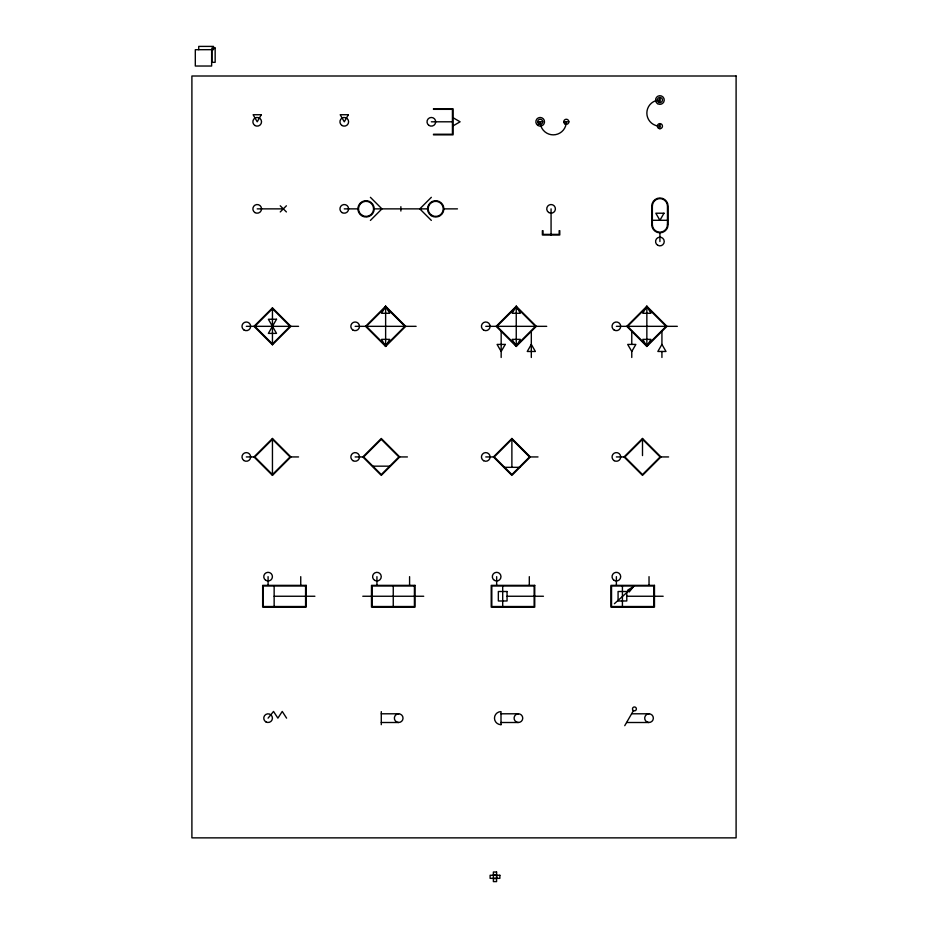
<?xml version="1.0" encoding="UTF-8"?>
<svg xmlns="http://www.w3.org/2000/svg" width="928" height="928" viewBox="0 0 928 928"><rect width="100%" height="100%" fill="white"/><g stroke="black" fill="none" stroke-linecap="round" stroke-linejoin="round"><path stroke-width="1.39" d="M385.63 306.228L381.559 313.293L389.714 313.293L385.63 306.228L365.539 326.331L385.63 346.434L405.733 326.331L385.63 306.228L385.63 346.434L389.714 339.358L381.559 339.358L385.63 346.434M516.246 306.228L512.163 313.293L520.33 313.293L516.246 306.228L496.144 326.331L516.246 346.434L536.349 326.331L516.246 306.228L516.246 346.434L520.33 339.358L512.163 339.358L516.246 346.434M646.851 306.228L642.768 313.293L650.934 313.293L646.851 306.228L626.748 326.331L646.851 346.434L666.954 326.331L646.851 306.228L646.851 346.434L642.768 339.358L650.934 339.358L646.851 346.434M631.771 351.48L635.854 344.416L627.688 344.416L631.771 351.48L631.771 357.477M661.931 344.416L657.848 351.48L666.002 351.48L661.931 344.416L661.931 331.354M624.741 725.684L633.453 710.604A1.96 1.96 0 0 1 633.453 707.217A1.96 1.96 0 0 1 636.388 708.911A1.96 1.96 0 0 1 633.453 710.604M633.615 586.438L629.219 591.96L627.664 590.231L633.615 586.438L614.417 603.699M268.088 718.144L273.528 711.44L277.89 718.144L282.24 711.44L286.59 718.144M280.244 211.944L286.404 205.784M272.449 307.852L253.97 326.331L272.449 344.798L290.916 326.331L272.449 307.852L272.449 344.798M370.4 220.412L381.942 208.87L370.4 197.316M431.346 197.316L419.804 208.87L431.346 220.412M246.326 456.936L253.97 456.936L272.449 438.468L290.916 456.936L298.561 456.936M253.97 456.936L272.449 475.403L290.916 456.936M355.157 456.936L362.813 456.936L381.28 438.468L399.748 456.936L407.404 456.936M399.748 456.936L381.28 475.403L362.813 456.936M485.773 456.936L493.418 456.936L511.885 438.468L530.364 456.936L538.008 456.936M530.364 456.936L511.885 475.403L493.418 456.936M616.378 456.936L624.022 456.936L642.501 438.468L660.968 456.936L668.612 456.936M660.968 456.936L642.501 475.403L624.022 456.936M453.05 125.872L460.114 121.8L453.05 117.717M433.457 108.738L453.05 108.738L453.05 134.85L433.457 134.85M433.457 109.342L452.435 109.342L452.435 134.247L433.457 134.247M431.346 121.8L452.435 121.8M537.637 121.8L542.741 121.8M563.76 121.8L568.864 121.8M257.207 208.87L283.33 208.87M344.276 208.87L357.883 208.87M374.204 208.87A8.166 8.166 0 0 1 361.966 215.934A8.166 8.166 0 0 1 361.966 201.794A8.166 8.166 0 0 1 374.204 208.87L427.541 208.87M443.862 208.87L457.469 208.87M652.361 220.296L667.464 220.296M246.326 326.331L298.561 326.331M355.157 326.331L416.115 326.331M485.773 326.331L546.72 326.331M616.378 326.331L677.324 326.331M372.905 466.169L389.656 466.169M503.811 467.329L519.97 467.329M274.143 596.252L314.894 596.252M362.778 596.252L423.725 596.252M507.059 596.252L543.448 596.252M626.783 596.252L663.172 596.252M381.28 713.794L398.692 713.794M501.004 713.794L518.416 713.794M631.608 713.794L649.032 713.794M381.28 722.506L398.692 722.506M501.004 722.506L518.416 722.506M626.586 722.506L649.032 722.506M493.383 875.069L496.584 875.069M493.383 878.538L496.584 878.538M280.244 205.784L286.404 211.944M661.931 351.48L661.931 357.477M659.912 97.475L659.912 102.579M659.912 123.598L659.912 128.702M659.912 232.812A8.166 8.166 0 0 1 651.746 224.646L651.746 206.144A8.166 8.166 0 0 1 659.912 197.977A8.166 8.166 0 0 1 668.079 206.144L668.079 224.646A8.166 8.166 0 0 1 659.912 232.812L659.912 241.512M649.032 576.659L649.032 585.359M642.501 438.468L642.501 455.59M631.771 331.354L631.771 344.416M622.421 585.974L622.421 606.518M616.378 576.659L616.378 585.359M559.781 230.631L559.781 234.981L542.37 234.981L542.37 230.631M559.166 230.631L559.166 234.378L542.973 234.378L542.973 230.631M551.07 208.87L551.07 234.981M531.315 331.354L531.315 357.477M529.308 576.659L529.308 585.359M511.885 438.468L511.885 467.329M502.698 585.974L502.698 606.518M501.166 331.354L501.166 357.477M496.654 576.659L496.654 585.359M496.642 875.266L496.642 878.34M409.584 576.659L409.584 585.359M400.873 206.689L400.873 211.039M393.252 585.974L393.252 606.518M381.28 711.614L381.28 724.675M376.93 576.659L376.93 585.359M300.742 576.659L300.742 585.359M274.143 585.974L274.143 606.518M272.449 438.468L272.449 475.403M268.088 576.659L268.088 585.359M211.642 49.706L211.642 66.027L195.309 66.027L195.309 49.706L213.533 49.66L213.533 46.4L198.731 46.4L198.731 49.66M659.912 126.15A13.062 13.062 0 0 1 646.851 113.088A13.062 13.062 0 0 1 659.912 100.027M566.312 121.8A13.062 13.062 0 0 1 553.25 134.85A13.062 13.062 0 0 1 540.189 121.8M261.29 114.724L257.207 121.8L253.124 114.724L261.29 114.724M348.36 114.724L344.276 121.8L340.193 114.724L348.36 114.724M276.521 319.255L268.366 333.396L276.521 333.396L268.366 319.255L276.521 319.255M505.25 344.416L501.166 351.48L497.083 344.416L505.25 344.416M531.315 344.416L527.243 351.48L535.398 351.48L531.315 344.416M663.996 213.22L659.912 220.296L655.829 213.22L663.996 213.22M272.449 308.722L254.84 326.331L272.449 343.94L290.046 326.331L272.449 308.722M385.63 307.087L366.398 326.331L385.63 345.564L404.875 326.331L385.63 307.087M272.449 439.327L254.84 456.936L272.449 474.544L290.046 456.936L272.449 439.327M381.28 439.327L363.672 456.936L381.28 474.544L398.889 456.936L381.28 439.327M516.246 307.087L497.002 326.331L516.246 345.564L535.479 326.331L516.246 307.087M511.885 439.327L494.276 456.936L511.885 474.544L529.494 456.936L511.885 439.327M646.851 307.087L627.606 326.331L646.851 345.564L666.095 326.331L646.851 307.087M642.501 439.327L624.892 456.936L642.501 474.544L660.11 456.936L642.501 439.327M215.157 48.036L211.897 48.036L211.897 62.327L215.157 62.327L215.157 48.036M736.101 76.003L191.899 76.003L191.899 837.868L736.101 837.868L736.101 76.003M306.182 585.359L262.647 585.359L262.647 607.132L306.182 607.132L306.182 585.359M415.025 585.359L371.49 585.359L371.49 607.132L415.025 607.132L415.025 585.359M534.748 585.359L491.214 585.359L491.214 607.132L534.748 607.132L534.748 585.359M654.472 585.359L610.937 585.359L610.937 607.132L654.472 607.132L654.472 585.359M305.579 585.974L263.262 585.974L263.262 606.518L305.579 606.518L305.579 585.974M414.41 585.974L372.093 585.974L372.093 606.518L414.41 606.518L414.41 585.974M534.134 585.974L491.817 585.974L491.817 606.518L534.134 606.518L534.134 585.974M653.857 585.974L611.54 585.974L611.54 606.518L653.857 606.518L653.857 585.974M507.059 591.507L498.348 591.507L498.348 600.984L507.059 600.984L507.059 591.507M626.783 591.507L618.071 591.507L618.071 600.984L626.783 600.984L626.783 591.507M496.584 872.007L493.383 872.007L493.383 881.6L496.584 881.6L496.584 872.007M499.856 875.266L490.112 875.266L490.112 878.34L499.856 878.34L499.856 875.266M667.464 224.646L667.464 206.144A7.552 7.552 0 0 0 659.912 198.592A7.552 7.552 0 0 0 652.361 206.144L652.361 224.646A7.552 7.552 0 0 0 659.912 232.197A7.552 7.552 0 0 0 667.464 224.646M501.004 724.675L501.004 711.614A6.531 6.531 0 0 0 494.473 718.144A6.531 6.531 0 0 0 501.004 724.675M646.862 721.903A4.327 4.327 0 0 0 653.358 718.144A4.327 4.327 0 0 0 646.862 714.398A4.327 4.327 0 0 0 646.862 721.903M516.258 721.903A4.327 4.327 0 0 0 522.754 718.144A4.327 4.327 0 0 0 516.258 714.398A4.327 4.327 0 0 0 516.258 721.903M396.534 721.903A4.327 4.327 0 0 0 403.03 718.144A4.327 4.327 0 0 0 396.534 714.398A4.327 4.327 0 0 0 396.534 721.903M265.93 721.903A4.327 4.327 0 0 0 272.426 718.144A4.327 4.327 0 0 0 265.93 714.398A4.327 4.327 0 0 0 265.93 721.903M614.208 580.406A4.327 4.327 0 0 0 620.704 576.659A4.327 4.327 0 0 0 614.208 572.912A4.327 4.327 0 0 0 614.208 580.406M494.485 580.406A4.327 4.327 0 0 0 500.981 576.659A4.327 4.327 0 0 0 494.485 572.912A4.327 4.327 0 0 0 494.485 580.406M374.761 580.406A4.327 4.327 0 0 0 381.257 576.659A4.327 4.327 0 0 0 374.761 572.912A4.327 4.327 0 0 0 374.761 580.406M265.663 580.244A4.327 4.327 0 0 0 272.414 576.972A4.327 4.327 0 0 0 266.197 572.762A4.327 4.327 0 0 0 265.663 580.244M614.208 460.682A4.327 4.327 0 0 0 620.704 456.936A4.327 4.327 0 0 0 614.208 453.189A4.327 4.327 0 0 0 614.208 460.682M483.604 460.682A4.327 4.327 0 0 0 490.1 456.936A4.327 4.327 0 0 0 483.604 453.189A4.327 4.327 0 0 0 483.604 460.682M353 460.682A4.327 4.327 0 0 0 359.496 456.936A4.327 4.327 0 0 0 353 453.189A4.327 4.327 0 0 0 353 460.682M243.89 460.52A4.327 4.327 0 0 0 250.641 457.249A4.327 4.327 0 0 0 244.435 453.038A4.327 4.327 0 0 0 243.89 460.52M614.208 330.078A4.327 4.327 0 0 0 620.704 326.331A4.327 4.327 0 0 0 614.208 322.573A4.327 4.327 0 0 0 614.208 330.078M483.604 330.078A4.327 4.327 0 0 0 490.1 326.331A4.327 4.327 0 0 0 483.604 322.573A4.327 4.327 0 0 0 483.604 330.078M352.733 329.916A4.327 4.327 0 0 0 359.484 326.633A4.327 4.327 0 0 0 353.266 322.434A4.327 4.327 0 0 0 352.733 329.916M243.89 329.916A4.327 4.327 0 0 0 250.641 326.633A4.327 4.327 0 0 0 244.435 322.434A4.327 4.327 0 0 0 243.89 329.916M657.743 245.27A4.327 4.327 0 0 0 664.239 241.512A4.327 4.327 0 0 0 657.743 237.765A4.327 4.327 0 0 0 657.743 245.27M548.645 212.454A4.327 4.327 0 0 0 555.396 209.171A4.327 4.327 0 0 0 549.179 204.972A4.327 4.327 0 0 0 548.645 212.454M342.107 212.616A4.327 4.327 0 0 0 348.603 208.87A4.327 4.327 0 0 0 342.107 205.111A4.327 4.327 0 0 0 342.107 212.616M255.038 212.616A4.327 4.327 0 0 0 261.534 208.87A4.327 4.327 0 0 0 255.038 205.111A4.327 4.327 0 0 0 255.038 212.616M657.488 103.611A4.327 4.327 0 0 0 664.228 100.34A4.327 4.327 0 0 0 658.022 96.129A4.327 4.327 0 0 0 657.488 103.611M537.764 125.384A4.327 4.327 0 0 0 544.504 122.102A4.327 4.327 0 0 0 538.298 117.902A4.327 4.327 0 0 0 537.764 125.384M428.922 125.384A4.327 4.327 0 0 0 435.673 122.102A4.327 4.327 0 0 0 429.455 117.902A4.327 4.327 0 0 0 428.922 125.384M342.107 125.547A4.327 4.327 0 0 0 348.603 121.8A4.327 4.327 0 0 0 342.107 118.042A4.327 4.327 0 0 0 342.107 125.547M255.038 125.547A4.327 4.327 0 0 0 261.534 121.8A4.327 4.327 0 0 0 255.038 118.042A4.327 4.327 0 0 0 255.038 125.547M361.816 215.122A7.552 7.552 0 0 0 373.578 209.403A7.552 7.552 0 0 0 362.744 202.072A7.552 7.552 0 0 0 361.816 215.122M431.126 215.621A8.166 8.166 0 0 0 443.839 209.45A8.166 8.166 0 0 0 432.135 201.527A8.166 8.166 0 0 0 431.126 215.621M431.926 215.412A7.552 7.552 0 0 0 443.259 208.87A7.552 7.552 0 0 0 431.926 202.327A7.552 7.552 0 0 0 431.926 215.412M658.555 102.184A2.552 2.552 0 0 0 662.464 100.12A2.552 2.552 0 0 0 658.718 97.776A2.552 2.552 0 0 0 658.555 102.184M658.555 128.308A2.552 2.552 0 0 0 662.464 126.243A2.552 2.552 0 0 0 658.718 123.888A2.552 2.552 0 0 0 658.555 128.308M538.75 123.9A2.552 2.552 0 0 0 542.729 121.986A2.552 2.552 0 0 0 539.075 119.503A2.552 2.552 0 0 0 538.75 123.9M564.874 123.9A2.552 2.552 0 0 0 568.852 121.986A2.552 2.552 0 0 0 565.198 119.503A2.552 2.552 0 0 0 564.874 123.9"/></g></svg>
